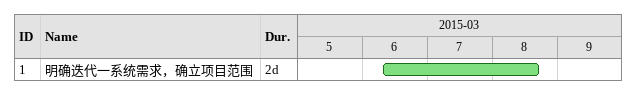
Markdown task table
| ID | Task | Duration | Start | Finish |
|---|---|---|---|---|
| 1 | 明确迭代一系统需求，确立项目范围 | 2d | 2015-03-06 | 2015-03-08 |
